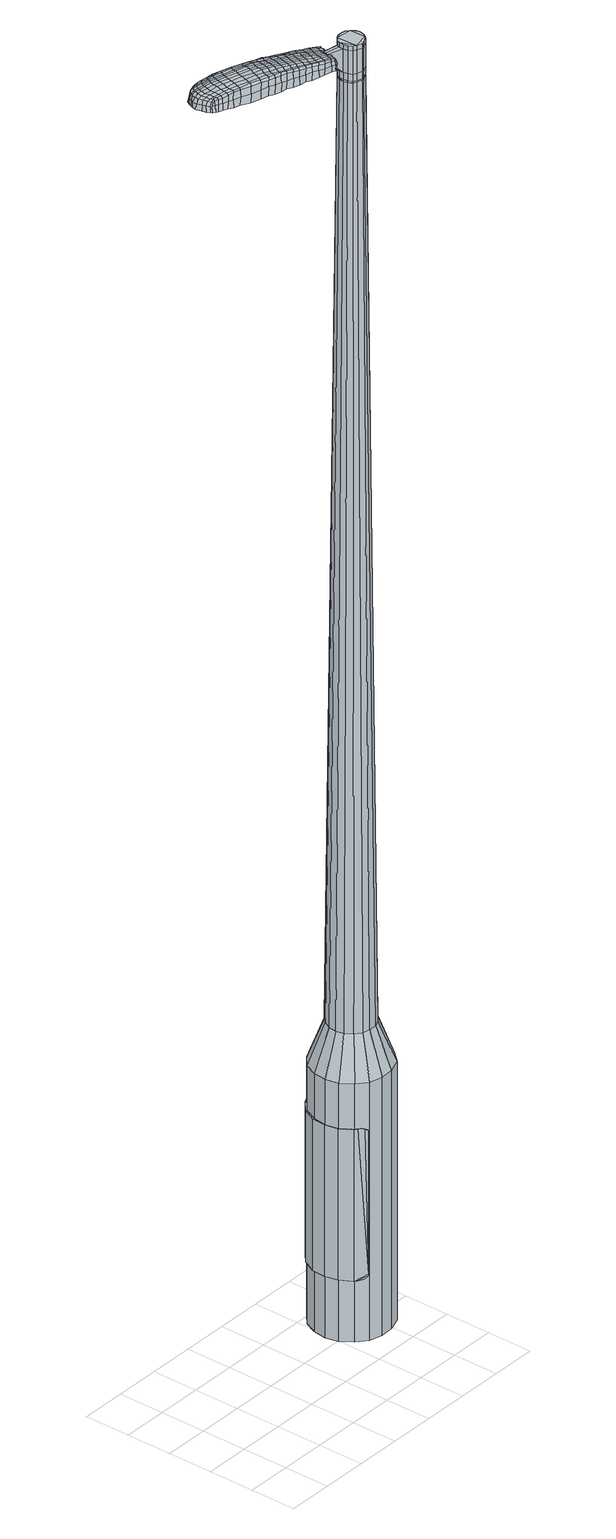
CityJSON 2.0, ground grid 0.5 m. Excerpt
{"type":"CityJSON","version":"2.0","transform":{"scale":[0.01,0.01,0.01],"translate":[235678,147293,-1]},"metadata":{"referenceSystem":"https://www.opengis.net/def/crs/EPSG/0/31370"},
"CityObjects":{
"object1":{"type":"GenericCityObject","attributes":{"cluster":426,"mean_distance_to_centroid":0.193,"new_centroid_x":235680.41,"new_centroid_y":147294.17,"mean_distance_to_camera":7.57,"H1":6.54,"H2":6.71,"Z_final":112.15,"cluster2":-1,"proj_x":235681.05,"proj_y":147292.01,"id_line":65037,"bearing_l":73.46,"distance":2.25,"orientation":"left","G_obj":163.46},"geometry":[{"type":"MultiSurface","lod":"2","boundaries":[[[0,1,2,3]],[[1,4,5,2]],[[4,6,7,5]],[[6,8,9,7]],[[8,10,11,9]],[[10,12,13,11]],[[12,14,15,13]],[[14,16,17,15]],[[16,18,19,17]],[[18,20,21,19]],[[20,22,23,21]],[[22,24,25,23]],[[24,26,27,25]],[[26,28,29,27]],[[28,30,31,29]],[[30,32,33,31]],[[32,34,35,33]],[[34,0,3,35]],[[36,37,38,39]],[[38,40,41,42]],[[41,43,42]],[[42,44,45,46]],[[45,47,46]],[[46,48,49,50]],[[49,51,50]],[[42,46,50,38]],[[50,52,39,38]],[[53,36,39]],[[2,5,7,35]],[[7,9,11,15]],[[11,13,15]],[[15,17,19,23]],[[19,21,23]],[[23,25,27,31]],[[27,29,31]],[[15,23,31,7]],[[31,33,35,7]],[[3,2,35]],[[1,0,54,55]],[[0,34,56,54]],[[34,32,57,56]],[[32,30,58,57]],[[30,28,59,58]],[[28,26,60,59]],[[26,24,61,60]],[[24,22,62,61]],[[22,20,63,62]],[[20,18,64,63]],[[18,16,65,64]],[[16,14,66,65]],[[14,12,67,66]],[[12,10,68,67]],[[10,8,69,68]],[[8,6,70,69]],[[6,4,71,70]],[[4,1,55,71]],[[55,54,72,73]],[[54,56,74,72]],[[56,57,75,74]],[[57,58,76,75]],[[58,59,77,76]],[[59,60,78,77]],[[60,61,79,78]],[[61,62,80,79]],[[62,63,81,80]],[[63,64,82,81]],[[64,65,83,82]],[[65,66,84,83]],[[66,67,85,84]],[[67,68,86,85]],[[68,69,87,86]],[[69,70,88,87]],[[70,71,89,88]],[[71,55,73,89]],[[90,91,92,93]],[[74,94,91,90]],[[95,96,94,74]],[[97,98,96,95]],[[99,100,98,97]],[[101,102,100,99]],[[79,103,102,101]],[[104,105,103,79]],[[81,106,105,104]],[[82,107,106,81]],[[108,109,107,82]],[[110,111,109,108]],[[85,112,111,110]],[[113,114,112,85]],[[87,115,114,113]],[[116,117,115,87]],[[118,119,117,116]],[[93,92,119,118]],[[120,121,122,123]],[[124,120,123,125]],[[126,124,125,127]],[[128,126,127,129]],[[130,128,129,131]],[[132,130,131,133]],[[134,132,133,135]],[[136,134,135,137]],[[138,136,137,139]],[[140,138,139,141]],[[142,140,141,143]],[[144,142,143,145]],[[146,144,145,147]],[[148,146,147,149]],[[150,148,149,151]],[[152,150,151,153]],[[73,72,90,93]],[[72,74,90]],[[75,95,74]],[[75,76,97,95]],[[76,77,99,97]],[[77,78,101,99]],[[78,79,101]],[[80,104,79]],[[80,81,104]],[[83,108,82]],[[83,84,110,108]],[[84,85,110]],[[86,113,85]],[[86,87,113]],[[88,116,87]],[[88,89,118,116]],[[89,73,93,118]],[[154,155,92,91]],[[155,156,119,92]],[[156,157,117,119]],[[157,115,117]],[[158,114,115]],[[158,112,114]],[[159,111,112]],[[159,160,109,111]],[[160,107,109]],[[161,105,106]],[[161,103,105]],[[162,102,103]],[[162,163,100,102]],[[163,164,98,100]],[[164,165,96,98]],[[165,94,96]],[[154,91,94]],[[39,52,152,166]],[[155,154,167,153]],[[53,39,166,121]],[[154,94,122,167]],[[36,53,121,120]],[[94,165,123,122]],[[37,36,120,124]],[[165,164,125,123]],[[38,37,124,126]],[[164,163,127,125]],[[40,38,126,128]],[[163,162,129,127]],[[41,40,128,130]],[[162,103,131,129]],[[43,41,130,132]],[[103,161,133,131]],[[42,43,132,134]],[[161,106,135,133]],[[44,42,134,136]],[[106,107,137,135]],[[45,44,136,138]],[[107,160,139,137]],[[47,45,138,140]],[[160,159,141,139]],[[46,47,140,142]],[[159,112,143,141]],[[48,46,142,144]],[[112,158,145,143]],[[49,48,144,146]],[[158,115,147,145]],[[51,49,146,148]],[[115,157,149,147]],[[50,51,148,150]],[[157,156,151,149]],[[52,50,150,152]],[[156,155,153,151]],[[152,153,168,169]],[[153,167,170,168]],[[167,122,171,170]],[[122,121,172,171]],[[121,166,173,172]],[[166,152,169,173]],[[174,175,176,177]],[[178,174,177,179]],[[174,178,180,181]],[[175,174,181,182]],[[183,184,185,186]],[[187,183,186,188]],[[183,187,189,190]],[[184,183,190,191]],[[192,193,194,195]],[[196,192,195,197]],[[192,196,198,199]],[[193,192,199,200]],[[201,202,203,204]],[[205,201,204,206]],[[201,205,207,208]],[[202,201,208,209]],[[210,211,212,213]],[[214,210,213,215]],[[210,214,216,217]],[[211,210,217,218]],[[219,220,221,222]],[[223,219,222,224]],[[219,223,225,226]],[[220,219,226,227]],[[228,229,230,231]],[[220,228,231,221]],[[228,220,227,232]],[[229,228,232,233]],[[234,235,236,237]],[[229,234,237,230]],[[234,229,233,238]],[[235,234,238,239]],[[240,178,179,241]],[[235,240,241,236]],[[240,235,239,242]],[[178,240,242,180]],[[243,244,245,246]],[[247,243,246,248]],[[243,247,249,250]],[[244,243,250,251]],[[252,253,254,255]],[[244,252,255,245]],[[252,244,251,256]],[[253,252,256,257]],[[258,259,260,261]],[[253,258,261,254]],[[258,253,257,262]],[[259,258,262,263]],[[264,265,266,267]],[[259,264,267,260]],[[264,259,263,268]],[[265,264,268,269]],[[270,175,182,271]],[[265,270,271,266]],[[270,265,269,272]],[[175,270,272,176]],[[273,274,275,276]],[[277,273,276,278]],[[273,277,279,280]],[[274,273,280,281]],[[282,283,284,285]],[[274,282,285,275]],[[282,274,281,286]],[[283,282,286,287]],[[288,289,290,291]],[[283,288,291,284]],[[288,283,287,292]],[[289,288,292,293]],[[294,187,188,295]],[[289,294,295,290]],[[294,289,293,296]],[[187,294,296,189]],[[297,298,299,300]],[[301,297,300,302]],[[297,301,303,304]],[[298,297,304,305]],[[306,307,308,309]],[[298,306,309,299]],[[306,298,305,310]],[[307,306,310,311]],[[312,313,314,315]],[[307,312,315,308]],[[312,307,311,316]],[[313,312,316,317]],[[318,319,320,321]],[[313,318,321,314]],[[318,313,317,322]],[[319,318,322,323]],[[324,184,191,325]],[[319,324,325,320]],[[324,319,323,326]],[[184,324,326,185]],[[327,213,212,328]],[[329,327,328,330]],[[327,329,331,332]],[[213,327,332,215]],[[333,329,330,334]],[[335,333,334,336]],[[333,335,337,338]],[[329,333,338,331]],[[339,335,336,340]],[[341,339,340,342]],[[339,341,343,344]],[[335,339,344,337]],[[345,341,342,346]],[[347,345,346,348]],[[345,347,349,350]],[[341,345,350,343]],[[351,347,348,352]],[[202,351,352,203]],[[351,202,209,353]],[[347,351,353,349]],[[354,355,200,199]],[[356,354,199,198]],[[354,356,357,358]],[[355,354,358,359]],[[360,361,359,358]],[[362,360,358,357]],[[360,362,363,364]],[[361,360,364,365]],[[366,367,365,364]],[[368,366,364,363]],[[366,368,369,370]],[[367,366,370,371]],[[372,373,371,370]],[[374,372,370,369]],[[372,374,207,205]],[[373,372,205,206]],[[375,376,377,378]],[[277,375,378,279]],[[375,277,278,379]],[[376,375,379,380]],[[381,196,197,382]],[[376,381,382,377]],[[381,376,380,383]],[[196,381,383,198]],[[384,385,386,387]],[[223,384,387,225]],[[384,223,224,388]],[[385,384,388,389]],[[390,391,392,393]],[[385,390,393,386]],[[390,385,389,394]],[[391,390,394,395]],[[396,193,200,397]],[[391,396,397,392]],[[396,391,395,398]],[[193,396,398,194]],[[399,400,401,402]],[[181,399,402,182]],[[399,181,180,403]],[[400,399,403,404]],[[405,406,407,408]],[[400,405,408,401]],[[405,400,404,409]],[[406,405,409,410]],[[411,204,203,412]],[[406,411,412,407]],[[411,406,410,413]],[[204,411,413,206]],[[414,415,416,417]],[[186,414,417,188]],[[414,186,185,418]],[[415,414,418,419]],[[420,208,207,421]],[[415,420,421,416]],[[420,415,419,422]],[[208,420,422,209]],[[423,424,425,426]],[[301,423,426,303]],[[423,301,302,427]],[[424,423,427,428]],[[429,214,215,430]],[[424,429,430,425]],[[429,424,428,431]],[[214,429,431,216]],[[432,433,434,435]],[[247,432,435,249]],[[432,247,248,436]],[[433,432,436,437]],[[438,439,440,441]],[[433,438,441,434]],[[438,433,437,442]],[[439,438,442,443]],[[444,211,218,445]],[[439,444,445,440]],[[444,439,443,446]],[[211,444,446,212]],[[447,448,437,436]],[[246,447,436,248]],[[447,246,245,449]],[[448,447,449,450]],[[451,452,443,442]],[[448,451,442,437]],[[451,448,450,453]],[[452,451,453,454]],[[455,328,212,446]],[[452,455,446,443]],[[455,452,454,456]],[[328,455,456,330]],[[457,458,459,460]],[[304,457,460,305]],[[457,304,303,426]],[[458,457,426,425]],[[461,332,331,462]],[[458,461,462,459]],[[461,458,425,430]],[[332,461,430,215]],[[463,464,450,449]],[[255,463,449,245]],[[463,255,254,465]],[[464,463,465,466]],[[467,468,454,453]],[[464,467,453,450]],[[467,464,466,469]],[[468,467,469,470]],[[471,334,330,456]],[[468,471,456,454]],[[471,468,470,472]],[[334,471,472,336]],[[473,474,475,476]],[[310,473,476,311]],[[473,310,305,460]],[[474,473,460,459]],[[477,338,337,478]],[[474,477,478,475]],[[477,474,459,462]],[[338,477,462,331]],[[479,480,466,465]],[[261,479,465,254]],[[479,261,260,481]],[[480,479,481,482]],[[483,484,470,469]],[[480,483,469,466]],[[483,480,482,485]],[[484,483,485,486]],[[487,340,336,472]],[[484,487,472,470]],[[487,484,486,488]],[[340,487,488,342]],[[489,490,491,492]],[[316,489,492,317]],[[489,316,311,476]],[[490,489,476,475]],[[493,344,343,494]],[[490,493,494,491]],[[493,490,475,478]],[[344,493,478,337]],[[495,496,482,481]],[[267,495,481,260]],[[495,267,266,497]],[[496,495,497,498]],[[499,500,486,485]],[[496,499,485,482]],[[499,496,498,501]],[[500,499,501,502]],[[503,346,342,488]],[[500,503,488,486]],[[503,500,502,504]],[[346,503,504,348]],[[505,506,507,508]],[[322,505,508,323]],[[505,322,317,492]],[[506,505,492,491]],[[509,350,349,510]],[[506,509,510,507]],[[509,506,491,494]],[[350,509,494,343]],[[511,512,498,497]],[[271,511,497,266]],[[511,271,182,402]],[[512,511,402,401]],[[513,514,502,501]],[[512,513,501,498]],[[513,512,401,408]],[[514,513,408,407]],[[515,352,348,504]],[[514,515,504,502]],[[515,514,407,412]],[[352,515,412,203]],[[516,517,419,418]],[[326,516,418,185]],[[516,326,323,508]],[[517,516,508,507]],[[518,353,209,422]],[[517,518,422,419]],[[518,517,507,510]],[[353,518,510,349]],[[519,520,380,379]],[[276,519,379,278]],[[519,276,275,521]],[[520,519,521,522]],[[523,356,198,383]],[[520,523,383,380]],[[523,520,522,524]],[[356,523,524,357]],[[525,526,527,528]],[[226,525,528,227]],[[525,226,225,387]],[[526,525,387,386]],[[529,530,531,532]],[[526,529,532,527]],[[529,526,386,393]],[[530,529,393,392]],[[533,355,359,534]],[[530,533,534,531]],[[533,530,392,397]],[[355,533,397,200]],[[535,536,522,521]],[[285,535,521,275]],[[535,285,284,537]],[[536,535,537,538]],[[539,362,357,524]],[[536,539,524,522]],[[539,536,538,540]],[[362,539,540,363]],[[541,542,543,544]],[[232,541,544,233]],[[541,232,227,528]],[[542,541,528,527]],[[545,546,547,548]],[[542,545,548,543]],[[545,542,527,532]],[[546,545,532,531]],[[549,361,365,550]],[[546,549,550,547]],[[549,546,531,534]],[[361,549,534,359]],[[551,552,538,537]],[[291,551,537,284]],[[551,291,290,553]],[[552,551,553,554]],[[555,368,363,540]],[[552,555,540,538]],[[555,552,554,556]],[[368,555,556,369]],[[557,558,559,560]],[[238,557,560,239]],[[557,238,233,544]],[[558,557,544,543]],[[561,562,563,564]],[[558,561,564,559]],[[561,558,543,548]],[[562,561,548,547]],[[565,367,371,566]],[[562,565,566,563]],[[565,562,547,550]],[[367,565,550,365]],[[567,568,554,553]],[[295,567,553,290]],[[567,295,188,417]],[[568,567,417,416]],[[569,374,369,556]],[[568,569,556,554]],[[569,568,416,421]],[[374,569,421,207]],[[570,571,404,403]],[[242,570,403,180]],[[570,242,239,560]],[[571,570,560,559]],[[572,573,410,409]],[[571,572,409,404]],[[572,571,559,564]],[[573,572,564,563]],[[574,373,206,413]],[[573,574,413,410]],[[574,573,563,566]],[[373,574,566,371]],[[575,576,577,578]],[[578,577,579,580]],[[581,579,577,582]],[[582,577,576,583]],[[584,585,586,587]],[[587,586,588,589]],[[590,588,586,591]],[[591,586,585,592]],[[593,594,595,596]],[[596,595,597,598]],[[599,597,595,600]],[[600,595,594,601]],[[602,603,604,605]],[[605,604,606,607]],[[608,606,604,609]],[[609,604,603,610]],[[611,612,613,614]],[[614,613,615,616]],[[617,615,613,618]],[[618,613,612,619]],[[620,621,622,623]],[[623,622,624,625]],[[626,624,622,627]],[[627,622,621,628]],[[629,630,631,632]],[[632,631,621,620]],[[628,621,631,633]],[[633,631,630,634]],[[635,636,637,638]],[[638,637,630,629]],[[634,630,637,639]],[[639,637,636,640]],[[580,579,641,642]],[[642,641,636,635]],[[640,636,641,643]],[[643,641,579,581]],[[644,645,646,647]],[[647,646,648,649]],[[650,648,646,651]],[[651,646,645,652]],[[653,654,655,656]],[[656,655,645,644]],[[652,645,655,657]],[[657,655,654,658]],[[659,660,661,662]],[[662,661,654,653]],[[658,654,661,663]],[[663,661,660,664]],[[665,666,667,668]],[[668,667,660,659]],[[664,660,667,669]],[[669,667,666,670]],[[583,576,671,672]],[[672,671,666,665]],[[670,666,671,673]],[[673,671,576,575]],[[674,675,676,677]],[[677,676,678,679]],[[680,678,676,681]],[[681,676,675,682]],[[683,684,685,686]],[[686,685,675,674]],[[682,675,685,687]],[[687,685,684,688]],[[689,690,691,692]],[[692,691,684,683]],[[688,684,691,693]],[[693,691,690,694]],[[589,588,695,696]],[[696,695,690,689]],[[694,690,695,697]],[[697,695,588,590]],[[698,699,700,701]],[[701,700,702,703]],[[704,702,700,705]],[[705,700,699,706]],[[707,708,709,710]],[[710,709,699,698]],[[706,699,709,711]],[[711,709,708,712]],[[713,714,715,716]],[[716,715,708,707]],[[712,708,715,717]],[[717,715,714,718]],[[719,720,721,722]],[[722,721,714,713]],[[718,714,721,723]],[[723,721,720,724]],[[592,585,725,726]],[[726,725,720,719]],[[724,720,725,727]],[[727,725,585,584]],[[611,614,728,729]],[[729,728,730,731]],[[732,730,728,733]],[[733,728,614,616]],[[731,730,734,735]],[[735,734,736,737]],[[738,736,734,739]],[[739,734,730,732]],[[737,736,740,741]],[[741,740,742,743]],[[744,742,740,745]],[[745,740,736,738]],[[743,742,746,747]],[[747,746,748,749]],[[750,748,746,751]],[[751,746,742,744]],[[749,748,752,753]],[[753,752,603,602]],[[610,603,752,754]],[[754,752,748,750]],[[601,755,756,600]],[[600,756,757,599]],[[758,757,756,759]],[[759,756,755,760]],[[760,761,762,759]],[[759,762,763,758]],[[764,763,762,765]],[[765,762,761,766]],[[766,767,768,765]],[[765,768,769,764]],[[770,769,768,771]],[[771,768,767,772]],[[772,773,774,771]],[[771,774,775,770]],[[608,775,774,606]],[[606,774,773,607]],[[776,777,778,779]],[[779,778,678,680]],[[679,678,778,780]],[[780,778,777,781]],[[598,597,782,783]],[[783,782,777,776]],[[781,777,782,784]],[[784,782,597,599]],[[785,786,787,788]],[[788,787,624,626]],[[625,624,787,789]],[[789,787,786,790]],[[791,792,793,794]],[[794,793,786,785]],[[790,786,793,795]],[[795,793,792,796]],[[601,594,797,798]],[[798,797,792,791]],[[796,792,797,799]],[[799,797,594,593]],[[800,801,802,803]],[[803,802,582,583]],[[581,582,802,804]],[[804,802,801,805]],[[806,807,808,809]],[[809,808,801,800]],[[805,801,808,810]],[[810,808,807,811]],[[602,605,812,813]],[[813,812,807,806]],[[811,807,812,814]],[[814,812,605,607]],[[815,816,817,818]],[[818,817,587,589]],[[584,587,817,819]],[[819,817,816,820]],[[608,609,821,822]],[[822,821,816,815]],[[820,816,821,823]],[[823,821,609,610]],[[824,825,826,827]],[[827,826,702,704]],[[703,702,826,828]],[[828,826,825,829]],[[616,615,830,831]],[[831,830,825,824]],[[829,825,830,832]],[[832,830,615,617]],[[833,834,835,650]],[[835,648,650]],[[649,648,835,836]],[[835,834,836]],[[837,838,839,840]],[[840,839,834,833]],[[836,834,839,841]],[[841,839,838,842]],[[619,612,843,844]],[[844,843,838,837]],[[842,838,843,845]],[[845,843,612,611]],[[846,847,836]],[[836,847,647,649]],[[644,647,847,848]],[[848,847,846,849]],[[842,850,851,841]],[[841,851,846,836]],[[849,846,851,852]],[[852,851,850,853]],[[611,729,854,845]],[[845,854,850,842]],[[853,850,854,855]],[[855,854,729,731]],[[856,857,858,859]],[[859,858,705,706]],[[704,705,858,827]],[[827,858,857,824]],[[732,733,860,861]],[[861,860,857,856]],[[824,857,860,831]],[[831,860,733,616]],[[849,862,863,848]],[[848,863,656,644]],[[653,656,863,864]],[[864,863,862,865]],[[853,866,867,852]],[[852,867,862,849]],[[865,862,867,868]],[[868,867,866,869]],[[731,735,870,855]],[[855,870,866,853]],[[869,866,870,871]],[[871,870,735,737]],[[872,873,874,875]],[[875,874,711,712]],[[706,711,874,859]],[[859,874,873,856]],[[738,739,876,877]],[[877,876,873,872]],[[856,873,876,861]],[[861,876,739,732]],[[865,878,879,864]],[[864,879,662,653]],[[659,662,879,880]],[[880,879,878,881]],[[869,882,883,868]],[[868,883,878,865]],[[881,878,883,884]],[[884,883,882,885]],[[737,741,886,871]],[[871,886,882,869]],[[885,882,886,887]],[[887,886,741,743]],[[888,889,890,891]],[[891,890,717,718]],[[712,717,890,875]],[[875,890,889,872]],[[744,745,892,893]],[[893,892,889,888]],[[872,889,892,877]],[[877,892,745,738]],[[881,894,895,880]],[[880,895,668,659]],[[665,668,895,896]],[[896,895,894,897]],[[885,898,899,884]],[[884,899,894,881]],[[897,894,899,900]],[[900,899,898,901]],[[743,747,902,887]],[[887,902,898,885]],[[901,898,902,903]],[[903,902,747,749]],[[904,905,906,907]],[[907,906,723,724]],[[718,723,906,891]],[[891,906,905,888]],[[750,751,908,909]],[[909,908,905,904]],[[888,905,908,893]],[[893,908,751,744]],[[897,910,911,896]],[[896,911,672,665]],[[583,672,911,803]],[[803,911,910,800]],[[901,912,913,900]],[[900,913,910,897]],[[800,910,913,809]],[[809,913,912,806]],[[749,753,914,903]],[[903,914,912,901]],[[806,912,914,813]],[[813,914,753,602]],[[820,915,916,819]],[[819,916,727,584]],[[724,727,916,907]],[[907,916,915,904]],[[610,754,917,823]],[[823,917,915,820]],[[904,915,917,909]],[[909,917,754,750]],[[781,918,919,780]],[[780,919,677,679]],[[674,677,919,920]],[[920,919,918,921]],[[599,757,922,784]],[[784,922,918,781]],[[921,918,922,923]],[[923,922,757,758]],[[924,925,926,927]],[[927,926,627,628]],[[626,627,926,788]],[[788,926,925,785]],[[928,929,930,931]],[[931,930,925,924]],[[785,925,930,794]],[[794,930,929,791]],[[760,755,932,933]],[[933,932,929,928]],[[791,929,932,798]],[[798,932,755,601]],[[921,934,935,920]],[[920,935,686,674]],[[683,686,935,936]],[[936,935,934,937]],[[758,763,938,923]],[[923,938,934,921]],[[937,934,938,939]],[[939,938,763,764]],[[940,941,942,943]],[[943,942,633,634]],[[628,633,942,927]],[[927,942,941,924]],[[944,945,946,947]],[[947,946,941,940]],[[924,941,946,931]],[[931,946,945,928]],[[766,761,948,949]],[[949,948,945,944]],[[928,945,948,933]],[[933,948,761,760]],[[937,950,951,936]],[[936,951,692,683]],[[689,692,951,952]],[[952,951,950,953]],[[764,769,954,939]],[[939,954,950,937]],[[953,950,954,955]],[[955,954,769,770]],[[956,957,958,959]],[[959,958,639,640]],[[634,639,958,943]],[[943,958,957,940]],[[960,961,962,963]],[[963,962,957,956]],[[940,957,962,947]],[[947,962,961,944]],[[772,767,964,965]],[[965,964,961,960]],[[944,961,964,949]],[[949,964,767,766]],[[953,966,967,952]],[[952,967,696,689]],[[589,696,967,818]],[[818,967,966,815]],[[770,775,968,955]],[[955,968,966,953]],[[815,966,968,822]],[[822,968,775,608]],[[805,969,970,804]],[[804,970,643,581]],[[640,643,970,959]],[[959,970,969,956]],[[811,971,972,810]],[[810,972,969,805]],[[956,969,972,963]],[[963,972,971,960]],[[607,773,973,814]],[[814,973,971,811]],[[960,971,973,965]],[[965,973,773,772]],[[575,578,177,176]],[[578,580,179,177]],[[590,591,190,189]],[[591,592,191,190]],[[593,596,195,194]],[[596,598,197,195]],[[617,618,217,216]],[[618,619,218,217]],[[620,623,222,221]],[[623,625,224,222]],[[629,632,231,230]],[[632,620,221,231]],[[635,638,237,236]],[[638,629,230,237]],[[580,642,241,179]],[[642,635,236,241]],[[650,651,250,249]],[[651,652,251,250]],[[652,657,256,251]],[[657,658,257,256]],[[658,663,262,257]],[[663,664,263,262]],[[664,669,268,263]],[[669,670,269,268]],[[670,673,272,269]],[[673,575,176,272]],[[680,681,280,279]],[[681,682,281,280]],[[682,687,286,281]],[[687,688,287,286]],[[688,693,292,287]],[[693,694,293,292]],[[694,697,296,293]],[[697,590,189,296]],[[698,701,300,299]],[[701,703,302,300]],[[707,710,309,308]],[[710,698,299,309]],[[713,716,315,314]],[[716,707,308,315]],[[719,722,321,320]],[[722,713,314,321]],[[592,726,325,191]],[[726,719,320,325]],[[776,779,378,377]],[[779,680,279,378]],[[598,783,382,197]],[[783,776,377,382]],[[625,789,388,224]],[[789,790,389,388]],[[790,795,394,389]],[[795,796,395,394]],[[796,799,398,395]],[[799,593,194,398]],[[703,828,427,302]],[[828,829,428,427]],[[829,832,431,428]],[[832,617,216,431]],[[833,650,435,434]],[[650,249,435]],[[837,840,441,440]],[[840,833,434,441]],[[619,844,445,218]],[[844,837,440,445]],[[974,975,976,977]],[[978,979,977,976]],[[980,981,982,983]],[[984,985,986,987]],[[975,988,989,976]],[[990,978,976,989]],[[991,980,983,992]],[[993,994,985,984]],[[988,995,996,989]],[[996,997,990,989]],[[998,991,992,999]],[[1000,994,993,1001]],[[995,1002,1003,996]],[[1003,1004,997,996]],[[1005,998,999,1006]],[[1007,1000,1001,1008]],[[1009,1010,1011,1012]],[[1013,1014,1010,1009]],[[1013,1015,1016,1014]],[[1015,1017,1018,1016]],[[1019,1020,1021,1022]],[[1023,1024,1020,1019]],[[1025,1026,1024,1023]],[[1027,1028,1026,1025]],[[1022,1011,1010,1019]],[[1019,1010,1014,1023]],[[1014,1016,1025,1023]],[[1016,1018,1027,1025]],[[983,982,979,978]],[[992,983,978,990]],[[997,999,992,990]],[[1004,1006,999,997]],[[984,987,981,980]],[[993,984,980,991]],[[1001,993,991,998]],[[1008,1001,998,1005]],[[985,1009,1012,986]],[[994,1013,1009,985]],[[1015,1013,994,1000]],[[1017,1015,1000,1007]],[[1029,1030,1031,1032]],[[1031,1033,1034,1035]],[[1031,1035,1036,1037]],[[1031,1037,1032]],[[1038,1029,1032,1039]],[[1040,1039,1032,1041]],[[1042,1041,1032]],[[1043,1031,1030,1044]],[[1045,1043,1044,1046]],[[1047,1045,1046,1048]],[[1049,1047,1048,1050]],[[1051,1049,1050,1052]],[[1052,1053,1054,1055]],[[1052,1055,1056,1057]],[[1052,1057,1058,1059]],[[1058,1060,1061,1062]],[[1058,1062,1063,1064]],[[1058,1064,1059]],[[1052,1059,1051]],[[1065,1066,1030,1029]],[[1067,1068,1033,1031]],[[1069,1070,1042,1032]],[[1066,1071,1044,1030]],[[1072,1067,1031,1043]],[[1071,1073,1046,1044]],[[1074,1072,1043,1045]],[[1073,1075,1048,1046]],[[1076,1074,1045,1047]],[[1075,1077,1050,1048]],[[1078,1076,1047,1049]],[[1077,1079,1052,1050]],[[1080,1078,1049,1051]],[[1079,1081,1053,1052]],[[1082,1083,1060,1058]],[[1084,1080,1051,1059]],[[1054,1053,1081,1085]],[[1055,1054,1085,1086]],[[1056,1055,1086,1087]],[[1057,1056,1087,1088]],[[1058,1057,1088,1082]],[[1089,1065,1029,1038]],[[1090,1089,1038,1039]],[[1091,1090,1039,1040]],[[1092,1091,1040,1041]],[[1070,1092,1041,1042]],[[1034,1033,1068,1093]],[[1061,1060,1083,1094]],[[1035,1034,1093,1095]],[[1036,1035,1095,1096]],[[1037,1036,1096,1097]],[[1032,1037,1097,1069]],[[1062,1061,1094,1098]],[[1063,1062,1098,1099]],[[1064,1063,1099,1100]],[[1059,1064,1100,1084]]]}]}
},
"vertices":[
[199,128,384],[205,141,384],[205,141,96],[199,128,96],[216,151,384],[216,151,96],[229,157,384],[229,157,96],[244,158,384],[244,158,96],[258,154,384],[258,154,96],[270,145,384],[270,145,96],[278,133,384],[278,133,96],[282,118,384],[282,118,96],[280,104,384],[280,104,96],[273,91,384],[273,91,96],[263,80,384],[263,80,96],[249,75,384],[249,75,96],[234,74,384],[234,74,96],[220,78,384],[220,78,96],[209,87,384],[209,87,96],[200,99,384],[200,99,96],[197,113,384],[197,113,96],[227,110,1524],[229,106,1524],[233,104,1524],[226,120,1524],[238,102,1524],[242,103,1524],[250,108,1524],[247,105,1524],[252,112,1524],[253,117,1524],[249,125,1524],[252,121,1524],[245,128,1524],[241,129,1524],[232,127,1524],[236,129,1524],[228,124,1524],[226,115,1524],[215,123,429],[219,131,429],[214,114,429],[216,106,429],[221,98,429],[228,93,429],[236,91,429],[245,91,429],[253,95,429],[260,101,429],[263,109,429],[264,117,429],[262,126,429],[258,133,429],[251,138,429],[242,141,429],[233,140,429],[225,137,429],[226,120,1483],[228,124,1483],[226,115,1483],[227,110,1483],[229,106,1483],[233,104,1483],[238,102,1483],[242,103,1483],[247,105,1483],[250,108,1483],[252,112,1483],[253,117,1483],[252,121,1483],[249,125,1483],[245,128,1483],[241,129,1483],[236,129,1483],[232,127,1483],[227,119,1483],[227,119,1485],[229,123,1485],[229,123,1483],[226,115,1485],[227,111,1483],[227,111,1485],[230,107,1483],[230,107,1485],[234,104,1483],[234,104,1485],[238,103,1483],[238,103,1485],[242,103,1485],[246,105,1483],[246,105,1485],[250,108,1485],[252,112,1485],[252,117,1483],[252,117,1485],[251,121,1483],[251,121,1485],[249,125,1485],[245,127,1483],[245,127,1485],[241,129,1485],[236,128,1483],[236,128,1485],[232,126,1483],[232,126,1485],[227,110,1519],[226,115,1519],[226,115,1493],[227,110,1493],[229,106,1519],[229,106,1493],[233,104,1519],[233,104,1493],[238,102,1519],[238,102,1493],[242,103,1519],[242,103,1493],[247,105,1519],[247,105,1493],[250,108,1519],[250,108,1493],[252,112,1519],[252,112,1493],[253,117,1519],[253,117,1493],[252,121,1519],[252,121,1493],[249,125,1519],[249,125,1493],[245,128,1519],[245,128,1493],[241,129,1519],[241,129,1493],[236,129,1519],[236,129,1493],[232,127,1519],[232,127,1493],[228,124,1519],[228,124,1493],[226,120,1485],[228,124,1485],[232,127,1485],[236,129,1485],[245,128,1485],[252,121,1485],[253,117,1485],[247,105,1485],[238,102,1485],[233,104,1485],[229,106,1485],[227,110,1485],[226,120,1519],[226,120,1493],[209,128,1513],[209,128,1518],[208,125,1513],[208,122,1513],[208,122,1518],[208,125,1518],[143,165,1519],[150,162,1518],[149,164,1509],[142,167,1510],[135,167,1519],[134,169,1510],[135,166,1526],[144,163,1525],[150,161,1525],[132,128,1519],[139,126,1518],[140,127,1525],[133,129,1525],[123,130,1519],[125,131,1526],[122,129,1510],[130,127,1510],[137,125,1509],[66,166,1519],[68,169,1519],[67,169,1513],[66,166,1513],[66,161,1519],[65,162,1513],[68,161,1524],[68,165,1524],[69,169,1524],[138,145,1530],[145,142,1529],[146,146,1529],[138,148,1530],[129,147,1531],[130,150,1531],[128,143,1530],[137,141,1530],[144,139,1529],[215,122,1512],[216,124,1512],[215,125,1517],[214,122,1517],[214,119,1512],[213,119,1517],[213,119,1506],[214,122,1506],[215,125,1506],[86,180,1519],[89,180,1519],[89,181,1512],[85,182,1512],[83,180,1518],[83,182,1512],[84,179,1522],[86,179,1523],[89,178,1524],[94,179,1519],[99,178,1519],[99,179,1512],[93,180,1512],[94,177,1524],[100,176,1525],[105,176,1519],[113,174,1519],[112,176,1511],[104,178,1511],[105,175,1526],[113,173,1526],[124,171,1519],[123,173,1510],[124,169,1526],[212,140,1513],[205,142,1513],[206,141,1518],[213,138,1517],[218,137,1512],[217,137,1516],[217,139,1506],[212,141,1507],[205,144,1507],[198,145,1514],[191,147,1515],[192,146,1520],[199,143,1519],[198,146,1507],[191,149,1507],[184,150,1515],[177,153,1516],[178,151,1522],[185,148,1521],[184,152,1508],[177,154,1508],[170,155,1517],[163,158,1517],[164,156,1524],[171,153,1523],[170,157,1508],[163,159,1509],[157,160,1518],[157,158,1524],[156,162,1509],[75,146,1519],[78,145,1519],[79,146,1524],[75,147,1523],[73,148,1518],[74,148,1522],[72,147,1512],[74,145,1512],[77,144,1512],[82,143,1519],[88,141,1519],[89,142,1525],[83,144,1524],[81,142,1512],[86,140,1512],[93,139,1519],[101,137,1519],[102,138,1526],[95,140,1526],[92,138,1511],[99,136,1511],[112,133,1519],[113,134,1526],[110,132,1510],[204,111,1513],[196,112,1513],[195,112,1507],[203,110,1507],[209,110,1512],[208,109,1506],[209,111,1516],[205,112,1517],[197,113,1518],[189,114,1514],[182,116,1515],[180,115,1507],[188,113,1507],[190,115,1519],[183,117,1520],[174,118,1515],[167,119,1516],[166,118,1508],[173,117,1508],[176,119,1521],[168,120,1522],[160,121,1517],[153,123,1517],[151,122,1509],[158,120,1508],[161,122,1523],[154,124,1524],[146,124,1518],[144,123,1509],[147,126,1524],[209,124,1519],[209,126,1519],[201,126,1520],[202,128,1520],[201,123,1520],[208,121,1519],[194,128,1522],[195,130,1522],[187,130,1523],[188,133,1523],[186,127,1523],[193,125,1521],[180,132,1524],[181,135,1524],[173,134,1525],[174,137,1525],[172,131,1525],[179,129,1524],[166,136,1526],[167,139,1526],[159,138,1527],[160,141,1527],[158,135,1527],[165,133,1526],[152,140,1528],[153,143,1528],[151,137,1528],[71,164,1527],[72,168,1527],[71,160,1526],[75,159,1527],[75,163,1528],[76,166,1528],[81,161,1529],[82,165,1529],[81,157,1528],[88,155,1530],[88,159,1530],[89,163,1530],[95,157,1531],[96,160,1531],[95,153,1530],[103,150,1531],[104,154,1531],[105,158,1531],[116,151,1531],[117,154,1531],[115,147,1531],[71,149,1518],[69,152,1519],[68,151,1513],[70,148,1513],[73,149,1523],[71,152,1523],[68,156,1519],[67,156,1513],[69,156,1524],[81,180,1518],[78,179,1518],[80,178,1523],[82,179,1523],[81,181,1513],[78,180,1513],[75,177,1519],[72,175,1519],[73,175,1524],[76,177,1523],[75,178,1513],[71,176,1513],[69,172,1519],[71,172,1524],[69,173,1513],[143,161,1528],[143,160,1528],[149,157,1528],[150,159,1527],[135,164,1528],[134,162,1529],[142,157,1529],[141,154,1530],[147,152,1529],[148,155,1528],[133,160,1529],[132,157,1530],[139,151,1530],[146,149,1529],[131,154,1531],[134,130,1528],[134,133,1529],[126,135,1529],[125,133,1528],[141,129,1527],[141,131,1528],[135,137,1529],[127,139,1530],[142,135,1528],[211,110,1512],[212,112,1512],[211,113,1517],[210,111,1517],[210,110,1506],[211,112,1506],[213,115,1512],[212,116,1517],[212,115,1506],[219,136,1512],[219,134,1512],[218,135,1506],[219,137,1506],[218,136,1517],[217,134,1517],[218,132,1512],[217,129,1512],[217,130,1506],[217,133,1506],[217,132,1517],[216,129,1517],[216,127,1512],[216,127,1506],[215,127,1517],[213,137,1519],[212,136,1519],[206,140,1520],[205,138,1520],[212,133,1519],[211,131,1519],[205,136,1520],[204,133,1520],[210,129,1519],[203,131,1520],[205,113,1519],[206,115,1519],[199,116,1520],[198,114,1520],[207,118,1519],[200,120,1520],[199,142,1521],[198,140,1521],[192,145,1522],[191,143,1522],[197,138,1521],[197,136,1521],[190,141,1522],[190,138,1523],[196,133,1522],[189,135,1523],[191,116,1521],[191,118,1521],[184,120,1522],[184,118,1522],[192,121,1521],[185,123,1522],[185,147,1523],[184,145,1523],[178,149,1524],[177,148,1524],[183,143,1523],[183,140,1524],[176,145,1525],[175,143,1525],[182,138,1524],[175,140,1525],[176,120,1523],[177,122,1523],[170,124,1524],[169,122,1524],[178,125,1524],[171,127,1525],[171,152,1525],[170,150,1525],[164,154,1526],[163,153,1526],[169,148,1526],[168,145,1526],[162,150,1527],[161,147,1527],[168,142,1526],[161,144,1527],[162,123,1525],[163,126,1525],[155,127,1526],[155,125,1526],[164,129,1526],[157,131,1527],[157,157,1527],[156,155,1527],[155,152,1527],[154,149,1528],[153,146,1528],[148,127,1527],[148,129,1527],[149,133,1528],[75,149,1525],[73,151,1525],[78,147,1526],[77,150,1526],[72,155,1526],[76,154,1527],[84,178,1525],[82,177,1525],[86,177,1526],[88,178,1525],[79,176,1525],[76,174,1526],[80,173,1527],[83,175,1526],[74,171,1526],[78,170,1527],[83,146,1526],[82,148,1527],[89,144,1527],[88,146,1528],[81,152,1528],[88,150,1529],[93,177,1526],[91,175,1527],[97,174,1528],[99,175,1527],[88,174,1527],[86,171,1528],[93,169,1529],[95,172,1528],[84,168,1528],[91,166,1530],[95,141,1528],[94,144,1529],[102,139,1528],[102,142,1529],[94,148,1529],[103,146,1530],[105,174,1528],[103,172,1528],[111,170,1529],[112,171,1528],[101,170,1529],[99,167,1530],[108,164,1530],[110,167,1530],[98,164,1530],[106,161,1531],[114,136,1529],[114,138,1529],[115,142,1530],[124,168,1528],[123,166,1529],[121,164,1530],[120,161,1530],[119,157,1531],[148,162,1509],[149,161,1518],[142,163,1518],[142,165,1509],[134,166,1519],[133,167,1510],[135,164,1525],[143,161,1525],[149,159,1525],[140,129,1525],[139,128,1518],[132,130,1518],[134,131,1525],[124,132,1519],[125,133,1525],[122,131,1510],[131,129,1509],[137,127,1509],[69,169,1513],[70,168,1519],[69,165,1519],[68,165,1513],[69,161,1519],[68,162,1513],[70,161,1524],[70,165,1524],[71,168,1524],[145,146,1528],[144,143,1528],[137,145,1529],[138,148,1529],[129,147,1529],[129,150,1529],[128,144,1529],[136,141,1529],[143,139,1528],[213,125,1516],[214,125,1512],[213,122,1512],[212,123,1516],[212,120,1512],[211,120,1516],[211,120,1506],[212,123,1506],[213,125,1506],[88,179,1512],[89,178,1519],[86,178,1518],[85,180,1512],[84,178,1518],[83,180,1512],[84,177,1522],[86,177,1523],[89,176,1523],[98,177,1512],[99,176,1519],[94,177,1519],[93,179,1512],[94,176,1524],[99,174,1525],[111,174,1511],[112,172,1519],[105,174,1519],[104,176,1511],[105,173,1525],[113,171,1526],[123,169,1519],[122,171,1510],[124,167,1526],[205,139,1518],[205,140,1513],[212,138,1513],[212,137,1517],[216,136,1512],[215,135,1515],[216,137,1506],[211,139,1506],[204,142,1507],[191,144,1520],[191,146,1514],[198,143,1514],[198,142,1519],[197,145,1507],[190,147,1507],[177,149,1522],[177,151,1516],[183,148,1515],[184,147,1521],[183,150,1508],[176,152,1508],[163,154,1523],[163,156,1517],[170,153,1516],[170,152,1522],[169,155,1508],[162,158,1508],[156,158,1517],[156,156,1524],[155,160,1509],[80,148,1523],[79,147,1519],[76,148,1518],[77,149,1523],[74,149,1518],[75,150,1522],[73,148,1512],[75,147,1512],[77,146,1512],[90,144,1525],[89,143,1519],[83,145,1519],[84,146,1524],[82,144,1512],[87,142,1512],[103,140,1526],[102,138,1519],[94,141,1519],[95,142,1525],[93,140,1511],[100,137,1511],[113,135,1519],[114,136,1526],[111,134,1510],[195,114,1507],[197,114,1513],[204,113,1513],[203,112,1506],[209,112,1512],[208,111,1506],[208,113,1515],[205,113,1517],[198,115,1518],[181,117,1507],[182,118,1514],[189,116,1514],[188,115,1507],[190,117,1519],[183,119,1520],[166,120,1508],[168,121,1516],[175,119,1515],[173,118,1508],[176,121,1521],[169,122,1522],[152,124,1508],[153,125,1517],[160,123,1516],[159,122,1508],[162,124,1522],[154,126,1523],[146,126,1517],[144,125,1509],[147,127,1524],[208,124,1518],[208,126,1518],[201,126,1519],[202,128,1519],[200,123,1519],[207,121,1518],[194,128,1520],[195,131,1520],[187,130,1521],[187,133,1521],[186,127,1521],[193,125,1520],[180,132,1523],[180,135,1523],[172,134,1524],[173,137,1524],[171,131,1524],[179,129,1523],[165,136,1525],[166,139,1525],[158,139,1526],[159,141,1526],[157,135,1526],[164,133,1525],[151,141,1527],[152,143,1527],[150,137,1527],[73,167,1526],[72,164,1526],[72,160,1525],[76,159,1526],[76,163,1526],[77,166,1526],[83,164,1528],[82,161,1528],[82,157,1527],[88,155,1528],[89,159,1529],[90,162,1529],[97,160,1530],[96,157,1530],[95,153,1529],[103,151,1530],[104,154,1530],[105,158,1530],[117,154,1530],[116,151,1530],[116,147,1530],[70,152,1513],[71,152,1518],[73,150,1518],[72,149,1512],[74,151,1523],[73,153,1523],[70,157,1519],[69,157,1513],[71,157,1523],[81,176,1523],[80,177,1518],[82,178,1518],[83,177,1523],[81,179,1512],[79,178,1512],[75,173,1523],[74,174,1519],[77,176,1519],[78,175,1523],[76,177,1513],[73,174,1513],[71,171,1519],[73,171,1524],[71,172,1513],[149,157,1527],[142,159,1527],[143,160,1527],[149,158,1526],[135,163,1527],[134,162,1528],[147,151,1528],[140,154,1528],[141,157,1528],[148,154,1527],[133,159,1528],[132,156,1529],[139,151,1529],[146,149,1528],[131,153,1529],[126,136,1528],[134,133,1527],[134,132,1527],[126,134,1527],[141,130,1526],[141,132,1527],[135,137,1528],[127,140,1528],[142,135,1527],[209,114,1516],[210,113,1512],[210,112,1512],[209,113,1516],[209,111,1506],[209,112,1506],[211,116,1512],[210,117,1516],[210,116,1506],[216,136,1506],[217,135,1512],[217,136,1512],[216,135,1516],[214,131,1506],[215,130,1512],[216,133,1512],[215,133,1506],[215,132,1516],[214,130,1516],[214,128,1512],[214,128,1506],[213,128,1516],[211,136,1518],[212,136,1518],[205,139,1519],[205,138,1519],[210,131,1518],[211,134,1518],[204,136,1519],[203,133,1519],[209,129,1518],[202,131,1519],[198,117,1519],[205,115,1518],[205,114,1518],[198,116,1519],[206,118,1518],[199,120,1519],[198,140,1520],[198,141,1520],[191,144,1521],[190,143,1521],[196,136,1520],[197,138,1520],[190,141,1521],[189,138,1521],[195,133,1520],[188,135,1521],[184,120,1521],[191,119,1520],[191,118,1520],[183,119,1521],[192,122,1520],[185,124,1521],[183,145,1522],[184,146,1522],[177,148,1523],[176,148,1523],[182,140,1522],[183,143,1522],[176,145,1523],[175,142,1524],[181,138,1523],[174,140,1524],[169,124,1523],[176,122,1522],[176,121,1522],[169,123,1523],[177,126,1522],[170,128,1523],[169,150,1524],[170,151,1524],[163,153,1525],[163,152,1525],[168,145,1525],[169,147,1524],[162,150,1525],[161,147,1526],[167,142,1525],[160,144,1526],[155,128,1525],[162,126,1524],[162,125,1524],[155,127,1525],[163,130,1524],[156,131,1525],[156,155,1526],[156,156,1526],[154,149,1527],[155,152,1526],[153,146,1527],[148,130,1526],[148,128,1526],[149,133,1526],[75,152,1524],[76,150,1524],[79,149,1525],[78,150,1525],[73,156,1525],[77,155,1525],[86,175,1525],[83,176,1524],[85,177,1524],[88,176,1525],[81,172,1526],[77,173,1525],[80,175,1524],[83,174,1525],[75,170,1525],[79,169,1526],[83,149,1526],[84,147,1526],[89,145,1526],[89,147,1527],[82,153,1526],[88,151,1527],[97,173,1527],[91,174,1526],[93,175,1526],[99,174,1526],[93,168,1528],[86,170,1527],[89,172,1526],[95,171,1527],[85,167,1527],[91,165,1528],[95,145,1527],[95,143,1527],[103,140,1527],[103,142,1528],[95,149,1528],[103,146,1529],[111,169,1528],[103,171,1527],[104,172,1527],[112,170,1527],[108,164,1529],[100,166,1529],[101,169,1528],[110,167,1528],[98,163,1529],[106,161,1530],[114,139,1528],[114,137,1528],[115,143,1529],[122,165,1528],[123,166,1528],[120,160,1529],[121,163,1529],[118,157,1530],[216,137,1508],[214,131,1508],[183,141,1509],[186,148,1509],[163,148,1510],[165,156,1510],[125,160,1512],[128,169,1512],[145,163,1511],[143,155,1511],[108,165,1513],[95,168,1514],[98,177,1514],[111,174,1513],[212,124,1508],[181,133,1509],[161,139,1510],[123,151,1512],[140,146,1511],[105,156,1513],[92,160,1514],[211,118,1508],[179,126,1509],[158,131,1510],[120,142,1512],[137,137,1511],[90,151,1514],[103,147,1513],[209,111,1508],[177,118,1509],[156,123,1510],[117,133,1512],[135,128,1511],[87,143,1514],[100,138,1513],[82,172,1514],[77,172,1514],[79,178,1514],[84,180,1514],[80,164,1514],[75,165,1514],[77,155,1514],[73,158,1514],[75,147,1514],[71,151,1514],[72,170,1515],[68,168,1515],[68,169,1515],[73,175,1515],[70,166,1515],[68,167,1515],[69,162,1515],[67,166,1515],[68,158,1515],[67,165,1515],[210,84,334],[207,86,334],[207,86,165],[218,78,171],[210,84,165],[213,82,165],[215,80,166],[217,79,167],[218,78,169],[213,82,334],[215,80,333],[217,79,332],[218,78,331],[218,78,328],[199,99,165],[199,99,334],[196,113,165],[196,113,334],[197,128,165],[197,128,334],[204,142,165],[204,142,334],[215,152,165],[215,152,334],[219,154,334],[222,156,334],[225,157,333],[227,158,332],[228,158,331],[228,158,328],[219,154,165],[228,158,171],[228,158,169],[227,158,167],[225,157,166],[222,156,165],[212,86,334],[209,89,334],[209,89,165],[212,86,165],[220,80,171],[220,80,328],[201,100,334],[201,100,165],[198,114,334],[198,114,165],[200,127,334],[200,127,165],[206,140,334],[206,140,165],[216,150,334],[216,150,165],[220,151,334],[229,156,328],[229,156,171],[220,151,165],[223,153,334],[226,154,333],[228,155,332],[229,155,331],[215,84,334],[217,82,333],[219,81,332],[220,80,331],[215,84,165],[229,155,169],[217,82,166],[219,81,167],[220,80,169],[228,155,167],[226,154,166],[223,153,165]
]}
